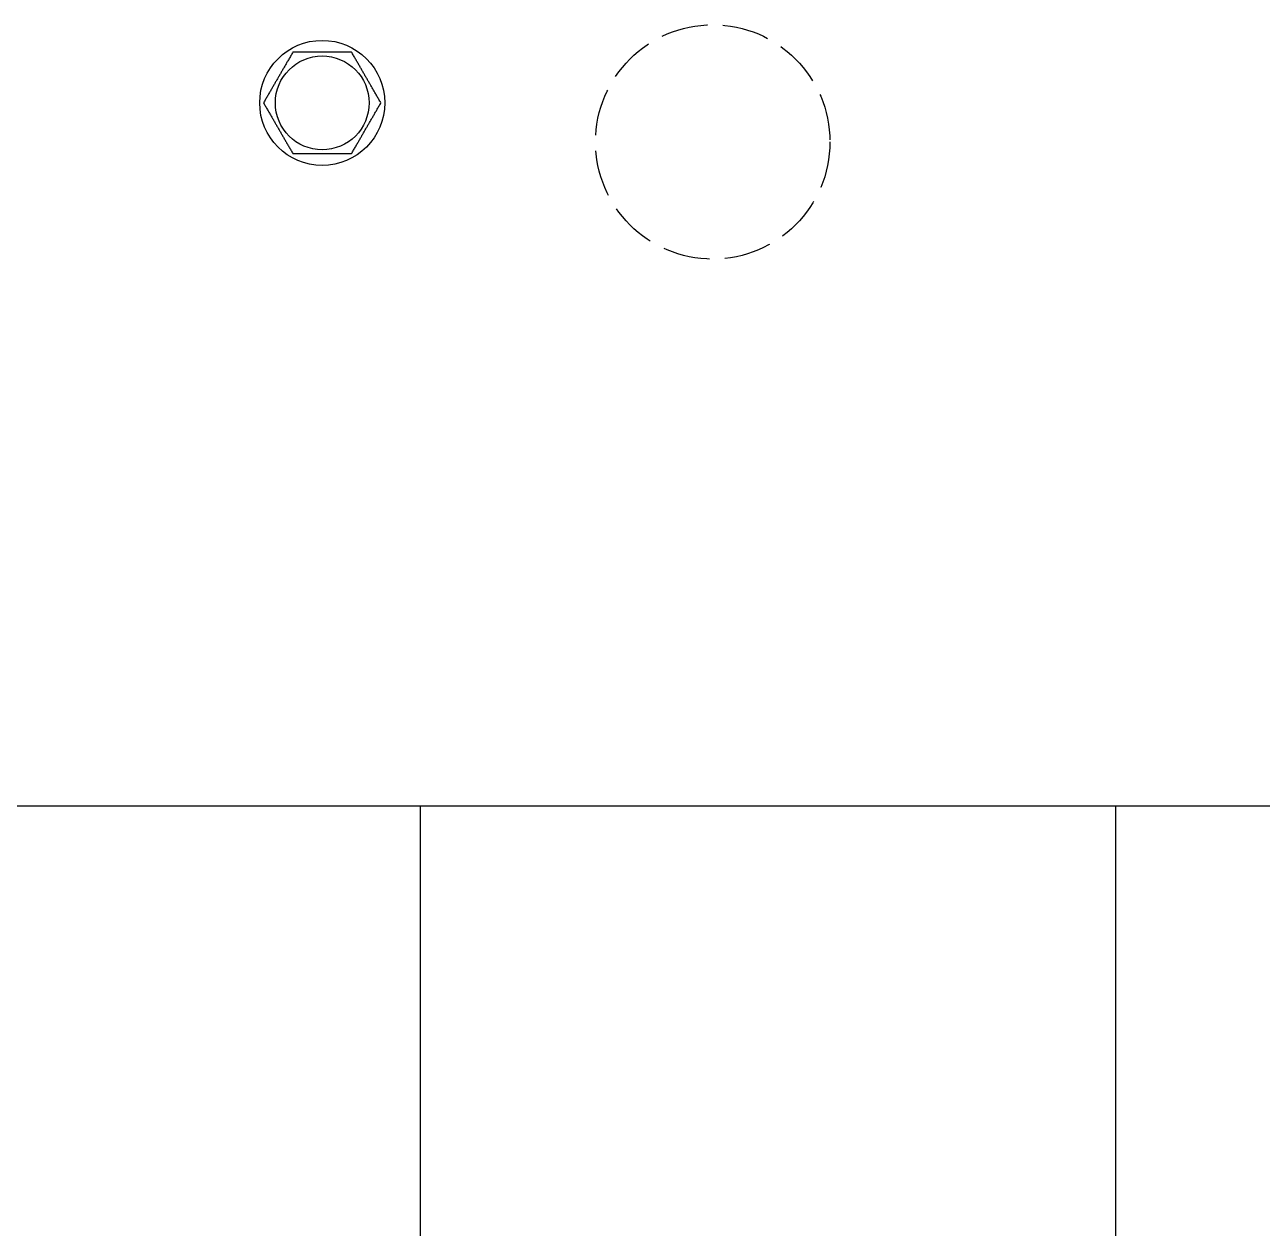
# Model space of a CAD drawing. Header units: millimetres. Extents: x -383313 to -161684, y -117025 to 99224.
# Drawn here: x -337834 to -337675.6, y -7533.2 to -7379.1 of the extents above; entities that cross this region are included whole.
import ezdxf

# ---------------------------------------------------------------- set-up
doc = ezdxf.new("R2010")
doc.units = ezdxf.units.MM
doc.header["$MEASUREMENT"] = 0
doc.linetypes.add('ESKD_shtrih', pattern=[4, 3, -1])

# ---------------------------------------------------------------- blocks, each defined once
blk = doc.blocks.new('*U114')
at = {"color": 3}
for p, q in [((-151.56, -470), (-151.56, 457)), ((-62.56, -470), (-62.56, 457)), ((0, -470), (-1500, -470))]:
    blk.add_line(p, q, dxfattribs=at)
at = {"color": 94, "linetype": 'ESKD_shtrih', "ltscale": 2}
blk.add_circle((-100, -555), 15, dxfattribs=at)
at = {"color": 3}
for radius in [8, 6]:
    blk.add_circle((-50, -560), radius, dxfattribs=at)
for points in [[(-53.75, -553.5), (-55.63, -556.75), (-57.51, -560)], [(-46.25, -553.5), (-50, -553.5), (-53.75, -553.5)], [(-42.49, -560), (-44.37, -556.75), (-46.25, -553.5)], [(-57.51, -560), (-55.63, -563.25), (-53.75, -566.5)], [(-46.25, -566.5), (-44.37, -563.25), (-42.49, -560)], [(-53.75, -566.5), (-50, -566.5), (-46.25, -566.5)]]:
    blk.add_rational_spline(points, [1.2245094272, 1.41394169484, 1.2245094272], degree=2, dxfattribs=at)

msp = doc.modelspace()

# ---------------------------------------------------------------- block references
at = {"rotation": 180}
msp.add_blockref('*U114', (-337845.92357, -7949.1439), dxfattribs=at)

doc.saveas('drawing.dxf')
